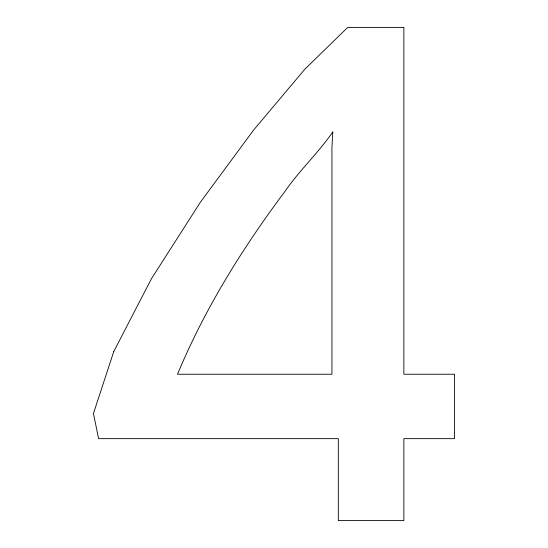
<?xml version="1.0" encoding="UTF-8"?>
<svg xmlns="http://www.w3.org/2000/svg" width="548" height="548" viewBox="0 0 548 548"><rect width="100%" height="100%" fill="white"/><g stroke="black" fill="none" stroke-linecap="round" stroke-linejoin="round"><path stroke-width="0.82" d="M332.794 131.917L331.937 147.487L331.937 374.236L177.504 374.236C204.753 308.791 242.415 248.285 284.796 191.642C299.283 170.497 318.32 152.947 332.794 131.917M113.731 351.624L93.461 413.48L98.585 438.653L338.315 438.653L338.315 520.6L403.862 520.6L403.862 438.653L454.539 438.653L454.539 374.236L403.862 374.236L403.862 27.4L347.727 27.4L304.852 69.206L253.656 129.999L200.328 202.308L151.481 278.672L113.731 351.624"/></g></svg>
